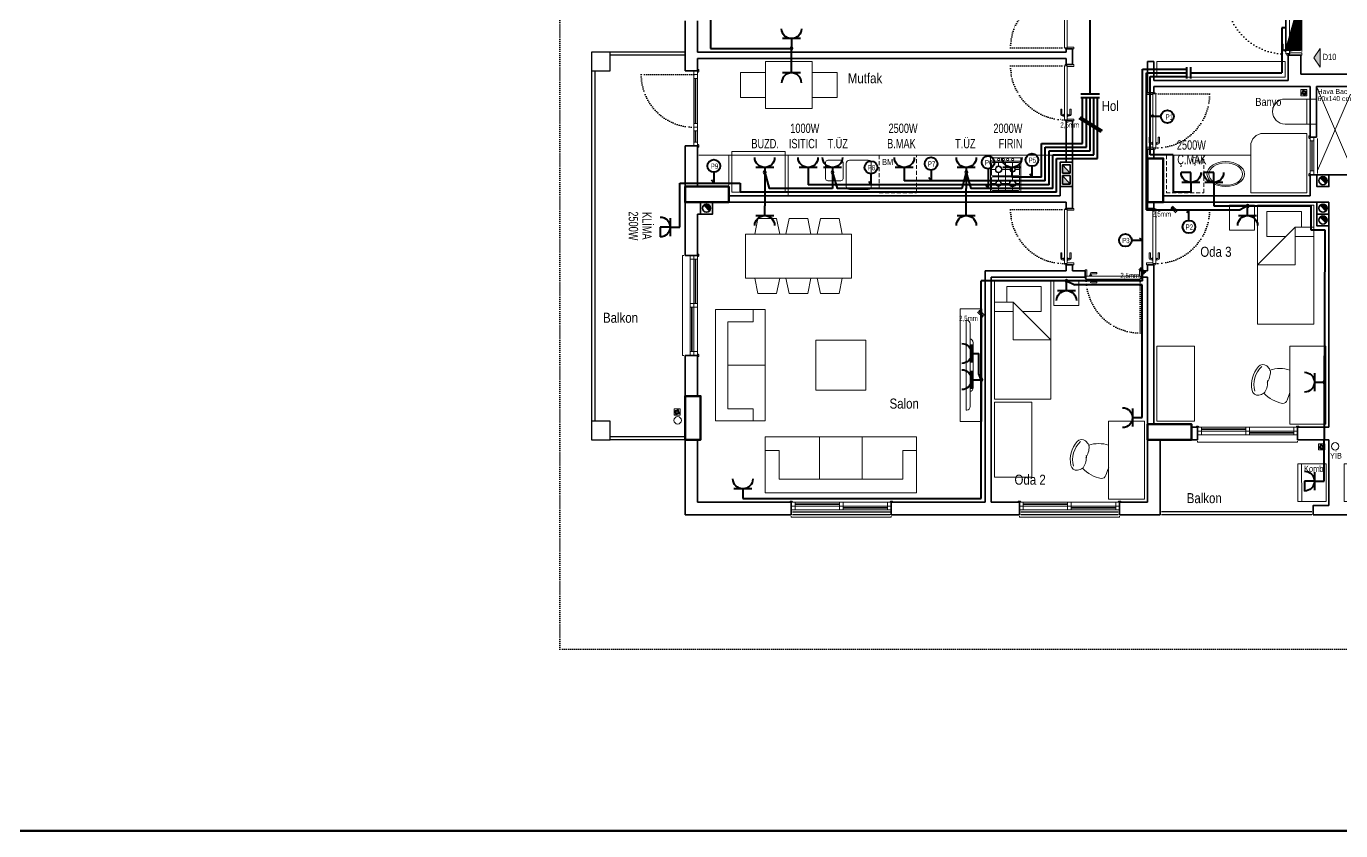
# Model space of a CAD drawing. Header units: millimetres. Extents: x 1852829 to 1882754, y -270850 to -231658.
# Drawn here: x 1863869 to 1865972, y -254055 to -252768 of the extents above; entities that cross this region are included whole.
import ezdxf
from ezdxf.enums import TextEntityAlignment as Align

# ---------------------------------------------------------------- set-up
doc = ezdxf.new("R2010")
doc.units = ezdxf.units.MM
for name, pattern in [('CONTINOUS', [0]), ('CONTINU', [0]), ('DOT', [0.25, 0, -0.25]), ('izdüşüm arka', [3.175, 0, -3.175]), ('izdüşüm ön', [9.525, 6.35, -3.175])]:
    doc.linetypes.add(name, pattern=pattern)
for name, color, linetype, lineweight in [('a_ba', 6, 'Continuous', 50), ('a_doğrama', 251, 'Continuous', 20), ('a_duvar', 251, 'Continuous', 35), ('a_görünüş', 32, 'Continuous', 25), ('a_görünüş_ince', 8, 'Continuous', 20), ('a_izdüşüm_arka', 251, 'izdüşüm arka', 30), ('a_izdüşüm_ön', 6, 'izdüşüm ön', 9), ('a_not_mahal', 253, 'Continuous', 5), ('a_not_misc', 144, 'Continuous', 5), ('a_not_text', 7, 'Continuous', 13), ('a_tefriş', 8, 'Continuous', 20), ('a_çerçeve_line', 7, 'Continuous', 50), ('Aydınlatma', 4, 'CONTINOUS', 35), ('m_yib', 65, 'Continuous', 20), ('Priz', 6, 'CONTINOUS', 40)]:
    doc.layers.add(name, color=color, linetype=linetype, lineweight=lineweight)
doc.styles.add('Grupcad', font='arial.ttf', dxfattribs={"width": 0.7})
doc.styles.add('OL', font='tsimplex.shx', dxfattribs={"width": 0.8, "height": 12})
doc.styles.get("Standard").update_dxf_attribs({"font": 'ARIALN.TTF'})

# ---------------------------------------------------------------- blocks, each defined once
blk = doc.blocks.new('M1')
at = {"layer": 'a_doğrama', "linetype": 'Continuous'}
for p, q in [((-24, 6), (-30, 6)), ((-30, 0), (-30, 6)), ((-24, 0), (-30, 0)), ((-24, 0), (-24, 6)), ((30, 6), (24, 6)), ((24, 6), (24, 0)), ((30, 0), (30, 6)), ((30, 0), (24, 0))]:
    blk.add_line(p, q, dxfattribs=at)
at = {"layer": 'a_doğrama'}
for p, q in [((24, 3.5), (-24, 3.5)), ((24, 2.5), (-24, 2.5))]:
    blk.add_line(p, q, dxfattribs=at)
for points in [[(-28, -1), (-28, 0), (-32, 0), (-32, -2), (-29, -2)], [(28, -1), (28, 0), (32, 0), (32, -2), (29, -2)]]:
    blk.add_lwpolyline(points, close=True, dxfattribs=at)
at = {"layer": 'a_görünüş_ince'}
for p, q in [((24, 6), (-24, 6)), ((-24, 0), (24, 0))]:
    blk.add_line(p, q, dxfattribs=at)
blk = doc.blocks.new('K1')
at = {"layer": 'a_doğrama', "color": 251}
for points in [[(-17.5, -2.5), (-22, -2.5), (-22, 0), (2, 0), (2, -4), (-17.5, -4), (-17.5, -2.5)], [(-27.5, -93.1), (-25, -93.1)], [(-17.5, -97.5), (-22, -97.5), (-22, -100), (2, -100), (2, -96), (-17.5, -96), (-17.5, -97.5)], [(-14.5, -93.1), (-17, -93.1)]]:
    blk.add_lwpolyline(points, dxfattribs=at)
blk.add_lwpolyline([(-18, -14), (-18, -4), (-18, -3), (-22.5, -3), (-22.5, -2.5), (-22.5, -2), (-24, -2), (-24, -2.5), (-24, -12.5), (-24, -88), (-24, -97.5), (-24, -98), (-22.5, -98), (-22.5, -97.5), (-22.5, -97), (-18, -97), (-18, -96), (-18, -86.5)], close=True, dxfattribs=at)
for points in [[(-25, -91.1), (-27.5, -91.1, -0.414214), (-28, -90.6), (-28, -82.1), (-30, -82.1), (-30, -90.6)], [(-17, -91.1), (-14.5, -91.1, 0.414214), (-14, -90.6), (-14, -82.1), (-12, -82.1), (-12, -90.6)], [(-24, -94.1), (-24.5, -94.1, -0.414214), (-25, -93.6), (-25, -90.6, -0.414214), (-24.5, -90.1), (-24, -90.1)], [(-18, -94.1), (-17.5, -94.1, 0.414214), (-17, -93.6), (-17, -90.6, 0.414214), (-17.5, -90.1), (-18, -90.1)]]:
    blk.add_lwpolyline(points, format="xyb", dxfattribs=at)
for centre, start, end in [((-27.5, -90.6), 180, 270), ((-14.5, -90.6), 270, 0)]:
    blk.add_arc(centre, 2.5, start, end, dxfattribs=at)
at = {"layer": 'a_görünüş_ince', "color": 251}
blk.add_line((2, -6), (2, -94), dxfattribs=at)
at = {"layer": 'a_izdüşüm_arka', "color": 251, "linetype": 'DOT', "ltscale": 20}
blk.add_line((-24, -2), (-120, -2), dxfattribs=at)
blk.add_arc((-24, -2), 96, 180, 270, dxfattribs=at)
blk = doc.blocks.new('K2')
at = {"layer": 'a_doğrama', "color": 251, "linetype": 'Continuous'}
for p, q in [((-13, 88.1), (-13, 1.9)), ((-13, 88.1), (-8.5, 88.1)), ((-12, 90), (-12, 88.1)), ((-12, 90), (-10, 90)), ((-8.5, 88.1), (-8.5, 1.9)), ((-13, 1.9), (-8.5, 1.9)), ((-12, 0), (-12, 1.9)), ((-12, 0), (-10, 0))]:
    blk.add_line(p, q, dxfattribs=at)
for points in [[(0, 90), (2, 90), (2, 87), (-8.5, 87)], [(0, 0), (2, 0), (2, 3), (-8.5, 3)]]:
    blk.add_lwpolyline(points, dxfattribs=at)
at = {"layer": 'a_doğrama', "color": 251}
for points in [[(-14, 80.1), (-16.5, 80.1, 0.414214), (-17, 79.6), (-17, 71.1), (-19, 71.1), (-19, 79.6)], [(-13, 83.1), (-13.5, 83.1, 0.414214), (-14, 82.6), (-14, 79.6, 0.414214), (-13.5, 79.1), (-13, 79.1)], [(-8.5, 83.1), (-8, 83.1, -0.414214), (-7.5, 82.6), (-7.5, 79.6, -0.414214), (-8, 79.1), (-8.5, 79.1)], [(-7.5, 80.1), (-5, 80.1, -0.414214), (-4.5, 79.6), (-4.5, 71.1), (-2.5, 71.1), (-2.5, 79.6)]]:
    blk.add_lwpolyline(points, format="xyb", dxfattribs=at)
for points in [[(-16.5, 82.1), (-14, 82.1)], [(-5, 82.1), (-7.5, 82.1)]]:
    blk.add_lwpolyline(points, dxfattribs=at)
for centre, start, end in [((-16.5, 79.6), 90, 180), ((-5, 79.6), 0, 90)]:
    blk.add_arc(centre, 2.5, start, end, dxfattribs=at)
at = {"layer": 'a_izdüşüm_arka', "color": 251}
blk.add_lwpolyline([(-99.2, 1.9), (-13, 1.9)], dxfattribs=at)
blk.add_arc((-13, 1.9), 86.2, 90, 180, dxfattribs=at)
blk = doc.blocks.new('klozet')
at = {"layer": 'a_tefriş'}
blk.add_line((20, 0), (-20, 0), dxfattribs=at)
for points in [[(-20, 0), (-20, -15), (20, -15), (20, 0)], [(-20, -50), (-20, -15)], [(20, -50), (20, -15)]]:
    blk.add_lwpolyline(points, dxfattribs=at)
blk.add_arc((0, -50), 20, 180, 360, dxfattribs=at)
blk = doc.blocks.new('kapı_120_c_blok')
at = {"layer": 'a_doğrama', "color": 251}
for points in [[(-2, 119), (-2, 122), (0, 122), (0, 118), (-1, 118), (-2, 119)], [(2.5, 114), (2.5, 96)], [(3.5, 114), (3.5, 96)], [(2.5, 84), (2.5, 12)], [(3.5, 84), (3.5, 12)], [(-2, 1), (-2, -2), (0, -2), (0, 2), (-1, 2), (-2, 1)]]:
    blk.add_lwpolyline(points, dxfattribs=at)
for points in [[(0, 114), (6, 114), (6, 120), (0, 120)], [(0, 90), (6, 90), (6, 96), (0, 96)], [(0, 84), (6, 84), (6, 90), (0, 90)], [(0, 6), (6, 6), (6, 12), (0, 12)], [(0, 0), (6, 0), (6, 6), (0, 6)]]:
    blk.add_lwpolyline(points, close=True, dxfattribs=at)
at = {"layer": 'a_görünüş_ince', "color": 251}
for points in [[(0, 114), (0, 96)], [(6, 114), (6, 96)], [(0, 84), (0, 12)], [(6, 84), (6, 12)]]:
    blk.add_lwpolyline(points, dxfattribs=at)
at = {"layer": 'a_izdüşüm_arka', "color": 251}
blk.add_lwpolyline([(6, 6), (90, 6)], dxfattribs=at)
blk.add_arc((6, 6), 84, 0, 90, dxfattribs=at)
blk = doc.blocks.new('160p')
at = {"layer": 'a_doğrama', "color": 251}
for points in [[(-6, -6), (-6, 0), (-12, 0), (-12, -6)], [(0, -6), (0, 0), (-6, 0), (-6, -6)], [(-6, -83), (-6, -77), (-12, -77), (-12, -83)], [(0, -83), (0, -77), (-6, -77), (-6, -83)], [(-6, -160), (-6, -154), (-12, -154), (-12, -160)], [(0, -160), (0, -154), (-6, -154), (-6, -160)]]:
    blk.add_lwpolyline(points, close=True, dxfattribs=at)
for points in [[(2, -1), (2, 2), (0, 2), (0, -2), (1, -2), (2, -1)], [(-9.5, -6), (-9.5, -77)], [(-8.5, -6), (-8.5, -77)], [(-3.5, -83), (-3.5, -154)], [(-2.5, -83), (-2.5, -154)], [(2, -159), (2, -162), (0, -162), (0, -158), (1, -158), (2, -159)]]:
    blk.add_lwpolyline(points, dxfattribs=at)
at = {"layer": 'a_görünüş_ince', "color": 251}
for points in [[(-22, -160), (-24, -160), (-24, 0), (-22, 0)], [(-12, -77), (-12, -6)], [(-6, -77), (-6, -6)], [(-6, -77), (-6, -6)], [(0, -77), (0, -6)], [(-12, -154), (-12, -83)], [(-6, -154), (-6, -83)], [(-6, -154), (-6, -83)], [(0, -154), (0, -83)]]:
    blk.add_lwpolyline(points, dxfattribs=at)
blk = doc.blocks.new('baca_şönt')
at = {"layer": 'a_duvar'}
h = blk.add_hatch(color=256, dxfattribs=at)
h.dxf.hatch_style = 1
h.paths.add_polyline_path([(21.5, -5), (21.5, -17), (35, -17)])
h.paths.add_polyline_path([(4, -5), (4, -17), (17.5, -17)])
for p, q in [((4, -5), (17.5, -17)), ((17.5, -5), (17.5, -17)), ((21.5, -5), (21.5, -17)), ((21.5, -5), (35, -17))]:
    blk.add_line(p, q, dxfattribs=at)
blk.add_lwpolyline([(0, -21), (39, -21), (39, -1), (0, -1)], close=True, dxfattribs=at)
for points in [[(17.5, -5), (4, -5), (4, -17), (17.5, -17)], [(21.5, -17), (35, -17), (35, -5), (21.5, -5)]]:
    blk.add_lwpolyline(points, dxfattribs=at)
blk = doc.blocks.new('baca_müstakil')
at = {"layer": 'a_duvar'}
h = blk.add_hatch(color=256, dxfattribs=at)
h.dxf.hatch_style = 1
h.paths.add_polyline_path([(4.9, -4.9, 0.198912), (3, -9.5, 0.668179), (14.1, -14.1)])
blk.add_line((4.9, -4.9), (14.1, -14.1), dxfattribs=at)
blk.add_lwpolyline([(0, -19), (19, -19), (19, 0), (0, 0)], close=True, dxfattribs=at)
blk.add_circle((9.5, -9.5), 6.5, dxfattribs=at)
blk = doc.blocks.new('A$C2A0A03CE')
at = {"layer": 'a_tefriş'}
for p, q in [((-54, -24.3), (-54, 24.3)), ((-54, 24.3), (0, 24.3)), ((-48.6, 24.3), (-48.6, -24.3)), ((-27, 22.5), (-45, 22.5)), ((-35.6, 22.5), (-35.6, 15.7)), ((-21.6, 22.5), (-3.6, 22.5)), ((-13.1, 22.5), (-13.1, 14.8)), ((0, -24.3), (0, 24.3)), ((-46.8, 20.7), (-46.8, -20.7)), ((-40, 11.2), (-46.8, 11.2)), ((-25.2, 0), (-46.8, 0)), ((-35.6, 6.8), (-35.6, -7.7)), ((-25.2, 11.2), (-31, 11.2)), ((-25.2, -20.7), (-25.2, 20.7)), ((-23.4, -20.7), (-23.4, 20.7)), ((-16.6, 11.2), (-23.4, 11.2)), ((-1.8, 0), (-23.4, 0)), ((-13.1, 7.7), (-13.1, -6.8)), ((-1.8, 11.2), (-9.4, 11.2)), ((-1.8, 20.7), (-1.8, -20.7)), ((-39.1, -11.3), (-46.8, -11.3)), ((-35.6, -14.9), (-35.6, -22.5)), ((-25.2, -11.3), (-31.9, -11.3)), ((-17.5, -11.3), (-23.4, -11.3)), ((-13.1, -15.7), (-13.1, -22.5)), ((-1.8, -11.3), (-8.5, -11.3)), ((-54, -24.3), (0, -24.3)), ((-45, -22.5), (-27, -22.5)), ((-3.6, -22.5), (-21.6, -22.5))]:
    blk.add_line(p, q, dxfattribs=at)
for centre, radius in [((-51.4, 11.2), 1.8), ((-51.4, 3.7), 1.8), ((-35.6, 11.2), 5.4), ((-35.6, 11.2), 4.5), ((-13.1, 11.2), 4.5), ((-13.1, 11.2), 3.6), ((-51.4, -3.5), 1.8), ((-51.4, -11.3), 1.8), ((-35.6, -11.3), 4.5), ((-35.6, -11.3), 3.6), ((-13.1, -11.3), 5.4), ((-13.1, -11.3), 4.5)]:
    blk.add_circle(centre, radius, dxfattribs=at)
for centre, start, end in [((-45, 20.7), 90, 180), ((-27, 20.7), 0, 90), ((-21.6, 20.7), 90, 180), ((-3.6, 20.7), 0, 90), ((-45, -20.7), 180, 270), ((-27, -20.7), 270, 0), ((-21.6, -20.7), 180, 270), ((-3.6, -20.7), 270, 0)]:
    blk.add_arc(centre, 1.8, start, end, dxfattribs=at)
blk = doc.blocks.new('tefriş_koltuk_242x90')
at = {"layer": 'a_tefriş'}
for p, q in [((-34, -22), (-34, -90)), ((34, -22), (34, -90)), ((-99, -68), (-121, -68)), ((99, -68), (121, -68))]:
    blk.add_line(p, q, dxfattribs=at)
for points in [[(-121, -90), (-121, 0), (121, 0), (121, -90), (-121, -90)], [(-99, -68), (-99, -22), (99, -22), (99, -68)]]:
    blk.add_lwpolyline(points, dxfattribs=at)
blk = doc.blocks.new('tefriş_koltuk_202x90')
at = {"layer": 'a_tefriş'}
for p, q in [((0, -90), (0, -22)), ((-79, -68), (-101, -68)), ((79, -68), (101, -68))]:
    blk.add_line(p, q, dxfattribs=at)
for points in [[(101, -90), (101, 0), (-101, 0), (-101, -90), (101, -90)], [(79, -68), (79, -22), (-79, -22), (-79, -68)]]:
    blk.add_lwpolyline(points, dxfattribs=at)
blk = doc.blocks.new('tefirş_tv')
at = {"layer": 'a_tefriş'}
for points in [[(60, 4), (60, 5, 0.414214), (55, 10), (-55, 10, 0.414214), (-60, 5), (-60, 4)], [(35, 10), (35, 10, 0.414214), (30, 15), (-30, 15, 0.414214), (-35, 10), (-35, 10)]]:
    blk.add_lwpolyline(points, format="xyb", close=True, dxfattribs=at)
blk = doc.blocks.new('tefriş_yatak tek')
at = {"layer": 'a_tefriş'}
for points in [[(0, -0.45), (-1.9, -0.45), (-1.9, 0.45), (0, 0.45)], [(-1.9, -0.5), (-1.5, -0.5), (-1.5, -0.9), (-1.9, -0.9)]]:
    blk.add_lwpolyline(points, close=True, dxfattribs=at)
for points in [[(-1.55, 0.45), (-1.55, 0.15), (-0.95, -0.45), (-0.95, 0.15), (-1.55, 0.15)], [(-1.4, 0.45), (-1.4, 0.15)], [(-1.4, 0), (-1.4, -0.3), (-1.8, -0.3), (-1.8, 0.25), (-1.55, 0.25)]]:
    blk.add_lwpolyline(points, dxfattribs=at)
blk = doc.blocks.new('tefriş_sandalye')
at = {"layer": 'a_tefriş'}
blk.add_line((0, -18), (0, 18), dxfattribs=at)
at = {"layer": 'a_tefriş', "extrusion": (0, 0, -1)}
for centre, major_axis, start_param, end_param in [((16, -34.3), (38.7, 38.7), 5.200723, 5.79406), ((48.7, 10.5), (13, -13), 2.7784, 3.245118), ((43.2, 17.3), (6.76, 6.76), 4.815914, 6.34704), ((16.9, -5.5), (28.8, 28.8), 6.26556, 7.321949), ((16.9, -5.5), (28.8, 28.8), 6.26556, 7.321949), ((17, -5.7), (31.4, -31.4), -1.506941, -0.587454), ((62.1, 15.1), (21.8, -21.8), 1.757107, 2.385975), ((62.1, 15.1), (21.8, -21.8), 1.757107, 2.385975), ((48.7, 10.5), (13, -13), 2.664537, 2.7784), ((48.7, 10.5), (13, -13), 2.664537, 2.7784), ((66.5, -1.2), (21.8, -21.8), 1.802816, 2.431683), ((66.5, -1.2), (21.8, -21.8), 1.802816, 2.431683), ((-154, -79.7), (117.3, -117.3), -1.166716, -1.087708), ((1.8, 18.5), (38.7, -38.7), -0.034473, 0.601946), ((52.6, -3.9), (13, -13), 1.410391, 1.524253), ((52.6, -3.9), (13, -13), 1.410391, 1.524253), ((52.6, -3.9), (13, 13), 2.514469, 2.981187), ((51.2, -12.6), (6.76, -6.76), -0.587454, 0.943672), ((11.1, -28.2), (4.99, -4.99), 0.687369, 2.053884)]:
    blk.add_ellipse(centre, major_axis=major_axis, ratio=1, start_param=start_param, end_param=end_param, dxfattribs=at)
blk = doc.blocks.new('tefriş_süzgeç')
at = {"layer": 'a_tefriş'}
for p, q in [((5, 0), (-5, 0)), ((-5, 0), (-5, -10)), ((5, -10), (5, 0)), ((-5, -10), (5, -10)), ((-3.6, -5.1), (-4.1, -5.1)), ((-2.6, -5.1), (-3.1, -5.1)), ((-2.5, -2.5), (-2.9, -2.2)), ((-2.6, -7.6), (-2.9, -7.9)), ((-2, -3.3), (-2.3, -3)), ((-1.9, -6.9), (-2.2, -7.2)), ((-1.6, -5.1), (-2.1, -5.1)), ((-1.2, -3.9), (-1.5, -3.6)), ((-1.2, -6.2), (-1.5, -6.5)), ((-0.2, -2.5), (-0.2, -2)), ((-0.1, -1.5), (-0.1, -1)), ((-0.1, -3), (-0.1, -3.5)), ((-0.1, -6.6), (-0.1, -7.1)), ((-0.1, -7.6), (-0.1, -8.1)), ((-0.1, -8.6), (-0.1, -9.1)), ((1, -4), (1.4, -3.6)), ((1.1, -6.2), (1.4, -6.5)), ((1.5, -5.1), (2, -5.1)), ((1.7, -3.3), (2.1, -2.9)), ((1.8, -6.9), (2.1, -7.2)), ((2.5, -2.5), (2.8, -2.2)), ((2.5, -5.1), (3, -5.1)), ((2.5, -7.5), (2.8, -7.9)), ((3.5, -5.1), (4, -5.1))]:
    blk.add_line(p, q, dxfattribs=at)
for centre, radius, start, end in [((-0.1, -5.1), 4.06, 134.2896, 180), ((-0.1, -5.1), 3.56, 134.2896, 180), ((-0.1, -5.1), 3.06, 180, 225), ((-0.1, -5.1), 4.06, 225, 270), ((-0.1, -5.1), 2.56, 180, 225), ((-0.1, -5.1), 3.56, 225, 270), ((-0.4, -4.4), 2.4, 84.5943, 143.2016), ((-0.1, -5.1), 2.06, 134.2896, 180), ((-0.1, -5), 2.44, 90.343, 138.1212), ((-0.1, -5.1), 1.56, 134.2896, 180), ((-0.1, -5.1), 2.06, 225, 270), ((-0.1, -5.1), 1.56, 225, 270), ((-0.1, -5.1), 4.06, 45, 90), ((-0.1, -5.1), 3.56, 45, 90), ((-0.1, -5.1), 2.06, 45, 90), ((-0.1, -5.1), 1.56, 45, 90), ((-0.1, -5.1), 2.56, 270, 315.7104), ((-0.1, -5.1), 3.06, 270, 315.7104), ((-0.1, -5.1), 1.56, 314.2896, 360), ((-0.1, -5.1), 2.06, 314.2896, 360), ((-0.1, -5.1), 2.56, 360, 45), ((-0.1, -5.1), 3.06, 360, 45), ((-0.1, -5.1), 3.56, 314.2896, 360), ((-0.1, -5.1), 4.06, 314.2896, 360)]:
    blk.add_arc(centre, radius, start, end, dxfattribs=at)
blk = doc.blocks.new('kombi')
at = {"layer": 'a_tefriş', "lineweight": 20}
for p, q in [((-4.8, 60), (40.2, 60)), ((-4.7, 0), (-4.8, 60)), ((1.3, 0), (1.2, 60)), ((40.2, 60), (40.3, 0)), ((69.2, 60), (69.2, 0)), ((114.2, 60), (69.2, 60)), ((108.2, 0), (108.2, 60)), ((114.2, 0), (114.2, 60)), ((40.3, 0), (-4.7, 0)), ((69.2, 0), (114.2, 0))]:
    blk.add_line(p, q, dxfattribs=at)
at = {"layer": 'a_not_mahal'}
for p in [(5, 47.3), (73.2, 47.3)]:
    blk.add_text('Kombi', height=10, dxfattribs=at).set_placement(p)
blk = doc.blocks.new('KAT PANOSU')
at = {"layer": 'Aydınlatma', "linetype": 'CONTINU'}
h = blk.add_hatch(dxfattribs=at)
h.set_pattern_fill('ANSI31', color=2)
h.set_pattern_definition([(45, (274.5771, -113244.44112), (-0.08838834765, 0.08838834765), [])])
h.paths.add_polyline_path([(41.5, 11.9), (-41.5, -11.9), (41.5, -11.9)])
at = {"layer": 'Aydınlatma', "color": 2, "linetype": 'CONTINU'}
blk.add_line((-41.5, -11.9), (41.5, 11.9), dxfattribs=at)
blk.add_line((-41.5, -11.9), (41.5, 11.9), dxfattribs=at)
blk.add_line((-41.5, -11.9), (41.5, 11.9), dxfattribs=at)
blk.add_line((-41.5, -11.9), (41.5, 11.9), dxfattribs=at)
blk.add_line((-41.5, -11.9), (41.5, 11.9), dxfattribs=at)
blk.add_line((-41.5, -11.9), (41.5, 11.9), dxfattribs=at)
blk.add_lwpolyline([(-41.5, -11.9), (-41.5, 11.9), (41.5, 11.9), (41.5, -11.9)], close=True, dxfattribs=at)
blk.add_lwpolyline([(-41.5, -11.9), (-41.5, 11.9), (41.5, 11.9), (41.5, -11.9)], close=True, dxfattribs=at)
blk.add_lwpolyline([(-41.5, -11.9), (-41.5, 11.9), (41.5, 11.9), (41.5, -11.9)], close=True, dxfattribs=at)
blk.add_lwpolyline([(-41.5, -11.9), (-41.5, 11.9), (41.5, 11.9), (41.5, -11.9)], close=True, dxfattribs=at)
blk.add_lwpolyline([(-41.5, -11.9), (-41.5, 11.9), (41.5, 11.9), (41.5, -11.9)], close=True, dxfattribs=at)
blk.add_lwpolyline([(-41.5, -11.9), (-41.5, 11.9), (41.5, 11.9), (41.5, -11.9)], close=True, dxfattribs=at)
blk = doc.blocks.new('priz')
at = {"layer": 'Priz', "color": 6, "linetype": 'CONTINU'}
blk.add_line((-14.4, 0), (14.4, 0), dxfattribs=at)
blk.add_arc((0, 15.9), 15.9, 180, 0, dxfattribs=at)
blk = doc.blocks.new('Kapaklı Priz')
at = {"layer": 'Priz', "color": 6, "linetype": 'CONTINU'}
for p, q in [((-14.4, 0), (14.4, 0)), ((0, 0), (0, 15.9)), ((0, 15.9), (15.9, 15.9))]:
    blk.add_line(p, q, dxfattribs=at)
blk.add_arc((0, 15.9), 15.9, 180, 0, dxfattribs=at)
blk = doc.blocks.new('BUAT (Enerji)')
at = {"layer": 'Priz', "linetype": 'CONTINU'}
h = blk.add_hatch(color=256, dxfattribs=at)
edge = h.paths.add_edge_path()
edge.add_arc((0, 0), 1.75, 0, 360)
blk.add_circle((0, 0), 1.75, dxfattribs=at)

msp = doc.modelspace()

# ---------------------------------------------------------------- hatches: boundary and pattern name
at = {"layer": 'a_not_misc'}
h = msp.add_hatch(color=256, dxfattribs=at)
h.dxf.hatch_style = 1
h.paths.add_polyline_path([(1865938.7, -252803.4), (1865928.7, -252818.4), (1865938.7, -252833.4)])

# ---------------------------------------------------------------- linework, layer by layer
at = {"layer": 'a_ba', "color": 253}
for points in [[(1865662.7, -253049.4), (1865687.7, -253049.4), (1865687.7, -252979.4), (1865662.7, -252979.4)], [(1864922.7, -253024.4), (1864922.7, -253049.4), (1864992.7, -253049.4), (1864992.7, -253024.4)], [(1864922.7, -253429.4), (1864947.7, -253429.4), (1864947.7, -253359.4), (1864922.7, -253359.4)], [(1865662.7, -253404.4), (1865662.7, -253429.4), (1865732.7, -253429.4), (1865732.7, -253404.4)]]:
    msp.add_lwpolyline(points, close=True, dxfattribs=at)
at = {"layer": 'a_duvar'}
for p, q in [((1864922.7, -252759.4), (1864922.7, -252839.4)), ((1864942.7, -252809.4), (1864942.7, -252759.4)), ((1865532.7, -252804.4), (1865532.7, -252809.4)), ((1865542.7, -252804.4), (1865542.7, -252829.4)), ((1865532.7, -252809.4), (1864942.7, -252809.4)), ((1864942.7, -252819.4), (1865532.7, -252819.4)), ((1864942.7, -252839.4), (1864942.7, -252819.4)), ((1865532.7, -252819.4), (1865532.7, -252829.4)), ((1865662.7, -252824.4), (1865662.7, -252874.4)), ((1865662.7, -252824.4), (1865672.7, -252824.4)), ((1865672.7, -252854.6), (1865672.7, -252824.4)), ((1865907.7, -252814.4), (1865887.7, -252814.4)), ((1865887.7, -252814.4), (1865907.7, -252814.4)), ((1865887.7, -252814.4), (1865887.7, -252854.6)), ((1865907.7, -252844.6), (1865907.7, -252814.4)), ((1865907.7, -252844.6), (1865907.7, -252814.4)), ((1866027.7, -252844.6), (1865907.7, -252844.6)), ((1865672.7, -252854.6), (1865887.7, -252854.6)), ((1865672.7, -252874.4), (1865672.7, -252864.4)), ((1865672.7, -252864.4), (1865922.7, -252864.4)), ((1865922.7, -252864.4), (1865922.7, -252945.4)), ((1865932.7, -252864.4), (1865992.7, -252864.4)), ((1865932.7, -252945.4), (1865932.7, -252864.4)), ((1865532.7, -252919.4), (1865532.7, -252985.4)), ((1865542.7, -252919.4), (1865542.7, -253059.4)), ((1864922.7, -252959.4), (1864922.7, -253134.4)), ((1864942.7, -253024.4), (1864942.7, -252959.4)), ((1865662.7, -252964.4), (1865662.7, -253059.4)), ((1865672.7, -252979.4), (1865672.7, -252964.4)), ((1865522.7, -253039.4), (1864992.7, -253039.4)), ((1865687.7, -253039.4), (1865922.7, -253039.4)), ((1864942.7, -253049.4), (1865532.7, -253049.4)), ((1865532.7, -253049.4), (1865532.7, -253059.4)), ((1865672.7, -253049.4), (1865952.7, -253049.4)), ((1865672.7, -253059.4), (1865672.7, -253049.4)), ((1865952.7, -253049.4), (1865952.7, -253409.4)), ((1864942.7, -253134.4), (1864942.7, -253068.4)), ((1865532.7, -253159.4), (1865402.7, -253159.4)), ((1865402.7, -253159.4), (1865402.7, -253529.4)), ((1865532.7, -253149.4), (1865532.7, -253159.4)), ((1865542.7, -253149.4), (1865542.7, -253159.4)), ((1865562.7, -253159.4), (1865542.7, -253159.4)), ((1865662.7, -253159.4), (1865652.7, -253159.4)), ((1865662.7, -253149.4), (1865662.7, -253159.4)), ((1865672.7, -253404.4), (1865672.7, -253149.4)), ((1865412.7, -253169.4), (1865562.7, -253169.4)), ((1865412.7, -253529.4), (1865412.7, -253169.4)), ((1865652.7, -253169.4), (1865662.7, -253169.4)), ((1865662.7, -253169.4), (1865662.7, -253529.4)), ((1864922.7, -253294.4), (1864922.7, -253409.4)), ((1864942.7, -253359.4), (1864942.7, -253294.4)), ((1865952.7, -253409.4), (1865902.7, -253409.4)), ((1864922.7, -253429.4), (1864922.7, -253549.4)), ((1864942.7, -253529.4), (1864942.7, -253429.4)), ((1865682.7, -253549.4), (1865682.7, -253429.4)), ((1865682.7, -253429.4), (1865732.7, -253429.4)), ((1865902.7, -253429.4), (1865952.7, -253429.4)), ((1865952.7, -253429.4), (1865952.7, -253534.4)), ((1865092.7, -253529.4), (1864942.7, -253529.4)), ((1865402.7, -253529.4), (1865252.7, -253529.4)), ((1865457.7, -253529.4), (1865412.7, -253529.4)), ((1865662.7, -253529.4), (1865617.7, -253529.4)), ((1864922.7, -253549.4), (1865092.7, -253549.4)), ((1865252.7, -253549.4), (1865457.7, -253549.4)), ((1865617.7, -253549.4), (1865682.7, -253549.4)), ((1865997.7, -253549.4), (1865927.7, -253549.4))]:
    msp.add_line(p, q, dxfattribs=at)
for points in [[(1865532.7, -252804.4), (1865542.7, -252804.4)], [(1865532.7, -252829.4), (1865542.7, -252829.4)], [(1864942.7, -252839.4), (1864922.7, -252839.4)], [(1865672.7, -252874.4), (1865662.7, -252874.4)], [(1865532.7, -252919.4), (1865542.7, -252919.4)], [(1865922.7, -252945.4), (1865932.7, -252945.4)], [(1864942.7, -252959.4), (1864922.7, -252959.4)], [(1865662.7, -252964.4), (1865672.7, -252964.4)], [(1865922.7, -253005.4), (1865922.7, -253039.4)], [(1866002.7, -253005.4), (1865922.7, -253005.4)], [(1865522.7, -253024.4), (1865522.7, -253039.4)], [(1865532.7, -253059.4), (1865542.7, -253059.4)], [(1865662.7, -253059.4), (1865672.7, -253059.4)], [(1864947.7, -253068.4), (1864942.7, -253068.4)], [(1864922.7, -253134.4), (1864942.7, -253134.4)], [(1865532.7, -253149.4), (1865542.7, -253149.4)], [(1865562.7, -253159.4), (1865562.7, -253169.4)], [(1865652.7, -253159.4), (1865652.7, -253169.4)], [(1865662.7, -253149.4), (1865672.7, -253149.4)], [(1864922.7, -253294.4), (1864942.7, -253294.4)], [(1865732.7, -253429.4), (1865742.7, -253429.4), (1865742.7, -253409.4), (1865732.7, -253409.4)], [(1865902.7, -253429.4), (1865902.7, -253409.4)], [(1865092.7, -253549.4), (1865092.7, -253529.4)], [(1865252.7, -253549.4), (1865252.7, -253529.4)], [(1865457.7, -253529.4), (1865457.7, -253549.4)], [(1865617.7, -253529.4), (1865617.7, -253549.4)], [(1865927.7, -253549.4), (1865927.7, -253534.4), (1865952.7, -253534.4)]]:
    msp.add_lwpolyline(points, dxfattribs=at)
at = {"layer": 'a_görünüş', "color": 251}
for points in [[(1864773.2, -252839.4), (1864803.2, -252839.4), (1864803.2, -252809.4), (1864773.2, -252809.4)], [(1864773.2, -253429.4), (1864803.2, -253429.4), (1864803.2, -253399.4), (1864773.2, -253399.4)]]:
    msp.add_lwpolyline(points, close=True, dxfattribs=at)
for points in [[(1864922.7, -252809.4), (1864803.2, -252809.4)], [(1864922.7, -252814.4), (1864803.2, -252814.4)], [(1864773.2, -252839.4), (1864773.2, -253399.4)], [(1864778.2, -252839.4), (1864778.2, -253399.4)], [(1864922.7, -253424.4), (1864803.2, -253424.4)], [(1864922.7, -253429.4), (1864803.2, -253429.4)], [(1865925.7, -253544.4), (1865684.7, -253544.4)], [(1865250.7, -253545.4), (1865094.7, -253545.4)], [(1865250.7, -253549.4), (1865094.7, -253549.4)], [(1865615.7, -253545.4), (1865459.7, -253545.4)], [(1865615.7, -253549.4), (1865459.7, -253549.4)], [(1865925.7, -253549.4), (1865684.7, -253549.4)]]:
    msp.add_lwpolyline(points, dxfattribs=at)
at = {"layer": 'a_görünüş_ince'}
msp.add_line((1865934.7, -253003.4), (1865934.7, -252947.4), dxfattribs=at)
at = {"layer": 'a_izdüşüm_arka'}
msp.add_lwpolyline([(1864722.7, -251314.4), (1867202.7, -251314.4), (1867202.7, -253764.4), (1864722.7, -253764.4)], close=True, dxfattribs=at)
at = {"layer": 'a_izdüşüm_ön', "color": 251}
for points in [[(1865233.2, -252974.4), (1865233.2, -253034.4), (1865293.2, -253034.4), (1865293.2, -252974.4)], [(1865692.7, -253034.4), (1865752.7, -253034.4), (1865752.7, -252974.4), (1865692.7, -252974.4)]]:
    msp.add_lwpolyline(points, close=True, dxfattribs=at)
at = {"layer": 'a_not_misc'}
msp.add_lwpolyline([(1865938.7, -252803.4), (1865928.7, -252818.4), (1865938.7, -252833.4), (1865938.7, -252803.4)], close=True, dxfattribs=at)
for points in [[(1865932.7, -252864.4), (1865990.7, -252998.7)], [(1865992.7, -252864.4), (1865934.7, -252998.7)]]:
    msp.add_lwpolyline(points, dxfattribs=at)
at = {"layer": 'a_tefriş'}
msp.add_line((1865530.7, -252974.4), (1864944.7, -252974.4), dxfattribs=at)
for points in [[(1865126.2, -252899.4), (1865126.2, -252824.4), (1865051.2, -252824.4), (1865051.2, -252899.4)], [(1865677.7, -252824.4), (1865882.7, -252824.4), (1865882.7, -252849.6), (1865677.7, -252849.6)], [(1865051.2, -252881.9), (1865051.2, -252841.9), (1865011.2, -252841.9), (1865011.2, -252881.9)], [(1865166.2, -252881.9), (1865126.2, -252881.9), (1865126.2, -252841.9), (1865166.2, -252841.9)], [(1865019.2, -253170.7), (1865189.2, -253170.7), (1865189.2, -253100.7), (1865019.2, -253100.7)], [(1865362.7, -253400.2), (1865397.7, -253400.2), (1865397.7, -253220.2), (1865362.7, -253220.2)], [(1865132.1, -253350.2), (1865212.1, -253350.2), (1865212.1, -253270.2), (1865132.1, -253270.2)], [(1865737.7, -253279.4), (1865677.7, -253279.4), (1865677.7, -253399.4), (1865737.7, -253399.4)], [(1865890.4, -253404.4), (1865947.7, -253404.4), (1865947.7, -253279.4), (1865890.4, -253279.4)], [(1865417.7, -253369.4), (1865477.7, -253369.4), (1865477.7, -253489.4), (1865417.7, -253489.4)], [(1865600.4, -253524.4), (1865657.7, -253524.4), (1865657.7, -253399.4), (1865600.4, -253399.4)]]:
    msp.add_lwpolyline(points, close=True, dxfattribs=at)
msp.add_lwpolyline([(1865917.7, -253034.4), (1865827.7, -253034.4), (1865827.7, -252959.4, -0.414214), (1865847.7, -252939.4), (1865917.7, -252939.4)], format="xyb", close=True, dxfattribs=at)
for points in [[(1864992.7, -253022.4), (1864992.7, -252974.4)], [(1864997.7, -253033.4), (1864997.7, -252968.4), (1865082.7, -252968.4), (1865082.7, -253033.4), (1864997.7, -253033.4), (1864997.7, -252974.4), (1865082.7, -252974.4)], [(1865087.7, -252974.4), (1865087.7, -253037.4)], [(1865672.7, -252974.4), (1865827.7, -252974.4)], [(1865074.2, -253100.7), (1865069.2, -253075.7), (1865039.2, -253075.7), (1865034.2, -253100.7)], [(1865124.2, -253100.7), (1865119.2, -253075.7), (1865089.2, -253075.7), (1865084.2, -253100.7)], [(1865174.2, -253100.7), (1865169.2, -253075.7), (1865139.2, -253075.7), (1865134.2, -253100.7)], [(1865074.2, -253170.7), (1865069.2, -253195.7), (1865039.2, -253195.7), (1865034.2, -253170.7)], [(1865124.2, -253170.7), (1865119.2, -253195.7), (1865089.2, -253195.7), (1865084.2, -253170.7)], [(1865174.2, -253170.7), (1865169.2, -253195.7), (1865139.2, -253195.7), (1865134.2, -253170.7)]]:
    msp.add_lwpolyline(points, dxfattribs=at)
for points in [[(1865147.7, -253011.6, 0.414214), (1865151.2, -253015.1), (1865172.2, -253015.1, 0.414214), (1865175.7, -253011.6), (1865175.7, -252985.7, 0.414214), (1865172.2, -252982.2), (1865151.2, -252982.2, 0.414214), (1865147.7, -252985.7), (1865147.7, -253011.6)], [(1865180.7, -253024.2, 0.414214), (1865185.7, -253029.2), (1865215.7, -253029.2, 0.414214), (1865220.7, -253024.2), (1865220.7, -252987.2, 0.414214), (1865215.7, -252982.2), (1865185.7, -252982.2, 0.414214), (1865180.7, -252987.2), (1865180.7, -253024.2)]]:
    msp.add_lwpolyline(points, format="xyb", dxfattribs=at)
for major_axis in [(30, 0), (27, 0)]:
    msp.add_ellipse((1865787.7, -253004.4), major_axis=major_axis, ratio=0.666667, dxfattribs=at)
at = {"layer": 'a_çerçeve_line'}
msp.add_lwpolyline([(1872123.9, -254054.6), (1872123.9, -251054.6), (1853005.4, -251054.6), (1853005.4, -254054.6)], close=True, dxfattribs=at)
at = {"layer": 'Aydınlatma', "color": 3}
for p, q in [((1865555.5, -252912.9), (1865590.5, -252934.7)), ((1865552.7, -252915.8), (1865587.8, -252937.6)), ((1865554.1, -252914.3), (1865589.1, -252936.1)), ((1865699.7, -253058.4), (1865708, -253066.3)), ((1865701.1, -253057), (1865709.4, -253064.9)), ((1865702.5, -253055.5), (1865710.7, -253063.4)), ((1865648.7, -253156.6), (1865657, -253164.5)), ((1865650.1, -253155.1), (1865658.4, -253163)), ((1865651.5, -253153.7), (1865659.7, -253161.6)), ((1865390.7, -253225.2), (1865399, -253233.1)), ((1865392.1, -253223.7), (1865400.4, -253231.6)), ((1865393.5, -253222.3), (1865401.7, -253230.2))]:
    msp.add_line(p, q, dxfattribs=at)
at = {"layer": 'Aydınlatma'}
for p, q in [((1865666.7, -252912.6), (1865671.9, -252909.1)), ((1864968.8, -253018.9), (1864965.3, -253013.7)), ((1865220.2, -253021.4), (1865216.6, -253016.1)), ((1865316.4, -253015.4), (1865312.8, -253010.1)), ((1865477.7, -253009.4), (1865474.2, -253004.1)), ((1865407.5, -253027.4), (1865404, -253022.1)), ((1865728.8, -253061.3), (1865725.3, -253066.5)), ((1865654.7, -253110.3), (1865649.5, -253106.8))]:
    msp.add_line(p, q, dxfattribs=at)
at = {"layer": 'm_yib'}
for centre in [(1864911, -253398.3), (1865962.7, -253439.9)]:
    msp.add_circle(centre, 5.92, dxfattribs=at)
at = {"layer": 'Priz'}
for p, q in [((1864963.6, -252555.4), (1864963.6, -252803.4)), ((1865570.7, -252876.1), (1865570.7, -252716.4)), ((1865883.7, -252770.6), (1865877.7, -252770.6)), ((1864963.6, -252803.4), (1865093.1, -252803.4)), ((1865725.7, -252851.4), (1865725.7, -252833.4)), ((1865731.7, -252851.4), (1865731.7, -252833.4)), ((1865555.7, -252876.1), (1865585.7, -252876.1)), ((1865555.7, -252882.1), (1865585.7, -252882.1)), ((1865558.7, -252955.4), (1865558.7, -252882.1)), ((1865564.7, -252961.4), (1865564.7, -252882.1)), ((1865570.7, -252967.4), (1865570.7, -252882.1)), ((1865576.7, -252973.4), (1865576.7, -252882.1)), ((1865582.7, -252979.4), (1865582.7, -252882.1)), ((1865493.1, -253009.4), (1865493.1, -252955.4)), ((1865493.1, -252955.4), (1865558.7, -252955.4)), ((1865499.1, -253015.4), (1865499.1, -252961.4)), ((1865499.1, -252961.4), (1865564.7, -252961.4)), ((1865505.1, -253021.4), (1865505.1, -252967.4)), ((1865505.1, -252967.4), (1865570.7, -252967.4)), ((1865511.1, -253027.4), (1865511.1, -252973.4)), ((1865511.1, -252973.4), (1865576.7, -252973.4)), ((1865703.7, -252973.4), (1865666.7, -252973.4)), ((1865703.7, -252973.4), (1865703.7, -253033.4)), ((1865517.1, -253033.4), (1865517.1, -252979.4)), ((1865517.1, -252979.4), (1865582.7, -252979.4)), ((1864914.3, -253089.1), (1864914.3, -253018.9)), ((1864914.3, -253018.9), (1865011, -253018.9)), ((1865011, -253018.9), (1865011, -253033.4)), ((1865050.2, -253001.7), (1865057.5, -253027.4)), ((1865158.7, -253001.7), (1865166, -253027.4)), ((1865372.7, -253001.7), (1865365.4, -253027.4)), ((1865372.7, -253001.7), (1865380, -253027.4)), ((1865050.2, -253027.4), (1865050.2, -253055.4)), ((1865732.1, -253033.4), (1865703.7, -253033.4)), ((1865768.4, -253055.4), (1865924.2, -253055.4)), ((1865822.7, -253055.4), (1865810.8, -253061.4)), ((1865924.2, -253094.1), (1865924.2, -253055.4)), ((1865660.7, -253061.4), (1865810.8, -253061.4)), ((1865946.5, -253094.1), (1865924.2, -253094.1)), ((1865945.1, -253495.5), (1865946.5, -253094.1)), ((1865396.7, -253523.4), (1865396.7, -253175.4)), ((1865532.9, -253175.4), (1865546.5, -253181.4)), ((1865654.2, -253394), (1865654.2, -253181.4)), ((1865392.8, -253324), (1865392.8, -253291.3)), ((1865396.7, -253333.3), (1865392.8, -253324)), ((1865015.3, -253523.4), (1865396.7, -253523.4))]:
    msp.add_line(p, q, dxfattribs=at)
at = {"layer": 'Priz', "linetype": 'CONTINU'}
for p, q in [((1865877.7, -252770.6), (1865877.7, -252842.4)), ((1865093.1, -252787.8), (1865093.1, -252803.4)), ((1865093.1, -252842.7), (1865093.1, -252803.4)), ((1865654.7, -252836.4), (1865725.7, -252836.4)), ((1865654.7, -253175.4), (1865654.7, -252836.4)), ((1865660.7, -252842.4), (1865725.7, -252842.4)), ((1865660.7, -253061.4), (1865660.7, -252842.4)), ((1865666.7, -252848.4), (1865725.7, -252848.4)), ((1865666.7, -252973.4), (1865666.7, -252848.4)), ((1865731.7, -252842.4), (1865877.7, -252842.4)), ((1865050.2, -252993.8), (1865050.2, -253027.4)), ((1865119.5, -252993.8), (1865119.5, -253021.4)), ((1865158.7, -252993.8), (1865158.7, -253027.4)), ((1865273.5, -252993.8), (1865273.5, -253015.4)), ((1865372.7, -252993.8), (1865372.7, -253027.4)), ((1865445.6, -252993.8), (1865445.6, -253009.4)), ((1865499.1, -253015.4), (1865273.5, -253015.4)), ((1865493.1, -253009.4), (1865445.6, -253009.4)), ((1865732.1, -253017.8), (1865732.1, -253033.4)), ((1865768.4, -253017.8), (1865768.4, -253055.4)), ((1865517.1, -253033.4), (1865011, -253033.4)), ((1865158.7, -253027.4), (1865057.5, -253027.4)), ((1865505.1, -253021.4), (1865119.5, -253021.4)), ((1865365.4, -253027.4), (1865166, -253027.4)), ((1865372.7, -253070.9), (1865372.7, -253027.4)), ((1865511.1, -253027.4), (1865380, -253027.4)), ((1865050.2, -253070.9), (1865050.2, -253055.4)), ((1865822.7, -253070.9), (1865822.7, -253055.4)), ((1864898.8, -253089.1), (1864914.3, -253089.1)), ((1865654.7, -253175.4), (1865396.7, -253175.4)), ((1865532.9, -253190.9), (1865532.9, -253175.4)), ((1865654.2, -253181.4), (1865546.5, -253181.4)), ((1865381.2, -253291.3), (1865392.8, -253291.3)), ((1865381.2, -253333.3), (1865396.7, -253333.3)), ((1865929.5, -253337.3), (1865945.6, -253337.3)), ((1865638.6, -253394), (1865654.2, -253394)), ((1865929.5, -253495.5), (1865945.1, -253495.5)), ((1865015.3, -253507.8), (1865015.3, -253523.4))]:
    msp.add_line(p, q, dxfattribs=at)
at = {"layer": 'Priz', "color": 4, "linetype": 'CONTINU'}
for p, q in [((1865684, -252912.6), (1865666.7, -252912.6)), ((1865407.5, -252996), (1865407.5, -253027.4)), ((1865477.7, -252992.1), (1865477.7, -253009.4)), ((1864968.8, -253001.6), (1864968.8, -253018.9)), ((1865220.2, -253004.1), (1865220.2, -253021.4)), ((1865316.4, -252998.1), (1865316.4, -253015.4)), ((1865728.8, -253078.6), (1865728.8, -253061.3)), ((1865637.4, -253110.3), (1865654.7, -253110.3))]:
    msp.add_line(p, q, dxfattribs=at)
for centre in [(1865694.3, -252912.6), (1865407.5, -252985.7), (1865477.7, -252981.8), (1864968.8, -252991.4), (1865220.2, -252993.8), (1865316.4, -252987.8), (1865728.8, -253088.8), (1865627.2, -253110.3)]:
    msp.add_circle(centre, 10.2, dxfattribs=at)

# ---------------------------------------------------------------- block references
at = {"rotation": 180}
msp.add_blockref('kapı_120_c_blok', (1864942.7, -252839.4), dxfattribs=at)
at = {"layer": 'a_doğrama', "rotation": 270}
msp.add_blockref('M1', (1865922.7, -252975.4), dxfattribs=at)
at = {"layer": 'a_duvar', "xscale": -1}
for name, p, rotation in [('baca_şönt', (1865543.7, -253024.4), 270), ('baca_müstakil', (1865933.7, -253005.4), 90), ('baca_müstakil', (1864947.7, -253049.4), 90), ('baca_müstakil', (1865933.7, -253049.4), 90), ('baca_müstakil', (1865933.7, -253068.4), 90), ('160p', (1864942.7, -253294.4), 180), ('160p', (1865902.7, -253409.4), 270), ('160p', (1865252.7, -253529.4), 270), ('160p', (1865617.7, -253529.4), 270)]:
    msp.add_blockref(name, p, dxfattribs=dict(at, rotation=rotation))
at = {"layer": 'a_duvar'}
msp.add_blockref('kombi', (1865907.9, -253528), dxfattribs=at)
at = {"layer": 'a_izdüşüm_arka', "ltscale": 5}
for name, p, rotation in [('K2', (1865542.7, -252804.4), 359.9992036878907), ('K1', (1865907.7, -252714.4), 359.9992036878907), ('K2', (1865662.7, -252874.4), 179.9992036878907), ('K2', (1865662.7, -253059.4), 179.9992036878906), ('K2', (1865652.7, -253159.4), 89.9992036878906)]:
    msp.add_blockref(name, p, dxfattribs=dict(at, rotation=rotation))
at = {"layer": 'a_izdüşüm_arka', "ltscale": 5, "xscale": -1, "rotation": 180.0007963121094}
for p in [(1865542.7, -252829.4), (1865542.7, -253059.4)]:
    msp.add_blockref('K2', p, dxfattribs=at)
at = {"layer": 'a_tefriş', "xscale": -1}
for p, rotation in [((1865907.7, -252874.4), 90), ((1865946.3, -253440.7), 270)]:
    msp.add_blockref('tefriş_süzgeç', p, dxfattribs=dict(at, rotation=rotation))
at = {"layer": 'a_tefriş', "color": 113, "xscale": -1}
for name, p, rotation in [('klozet', (1865932.7, -252904.4), 269.9992036605381), ('A$C2A0A03CE', (1865435.5, -253032.5), 89.99920367289552)]:
    msp.add_blockref(name, p, dxfattribs=dict(at, rotation=rotation))
at = {"layer": 'a_tefriş', "zscale": 100}
for p, xscale, yscale, rotation in [((1865883.7, -253244.4), 100, 100, 270), ((1865462.7, -253364.4), -100.0000000000011, 100.0000000000011, 90)]:
    msp.add_blockref('tefriş_yatak tek', p, dxfattribs=dict(at, xscale=xscale, yscale=yscale, rotation=rotation))
at = {"layer": 'a_tefriş', "lineweight": -3, "extrusion": (-1.39694e-31, 2.24181e-16, -1), "xscale": 0.8823529411764706, "yscale": 0.8823529411764706, "zscale": -0.8823529411764706, "rotation": 270}
msp.add_blockref('tefriş_koltuk_202x90', (-1864971.7, -253310.2), dxfattribs=at)
at = {"layer": 'a_tefriş', "extrusion": (0, 0, -1), "xscale": 1.2, "rotation": 89.99999833220615}
msp.add_blockref('tefirş_tv', (-1865368.7, -253310.2), dxfattribs=at)
at = {"layer": 'a_tefriş', "xscale": -1}
for p in [(1865890.4, -253335.9), (1865600.4, -253455.9)]:
    msp.add_blockref('tefriş_sandalye', p, dxfattribs=at)
at = {"layer": 'a_tefriş'}
msp.add_blockref('tefriş_süzgeç', (1864910.1, -253380.1), dxfattribs=at)
at = {"layer": 'a_tefriş', "rotation": 180}
msp.add_blockref('tefriş_koltuk_242x90', (1865172.1, -253514.4), dxfattribs=at)
at = {"layer": 'Aydınlatma', "linetype": 'CONTINU', "xscale": -1, "rotation": 90}
msp.add_blockref('KAT PANOSU', (1865895.6, -252764.6), dxfattribs=at)
at = {"layer": 'Aydınlatma', "xscale": -1}
for p in [(1865732.1, -253017.8), (1865768.4, -253017.8)]:
    msp.add_blockref('Kapaklı Priz', p, dxfattribs=at)
at = {"layer": 'Aydınlatma', "xscale": -1, "rotation": 90}
for p in [(1864898.8, -253089.1), (1865929.5, -253495.5)]:
    msp.add_blockref('Kapaklı Priz', p, dxfattribs=at)
at = {"layer": 'Priz', "linetype": 'CONTINU', "xscale": -1}
for p in [(1865093.1, -252787.8), (1865050.2, -252993.8), (1865119.5, -252993.8), (1865158.7, -252993.8), (1865273.5, -252993.8), (1865372.7, -252993.8), (1865445.6, -252993.8), (1865015.3, -253507.8)]:
    msp.add_blockref('priz', p, dxfattribs=at)
at = {"layer": 'Priz', "color": 4, "linetype": 'CONTINU', "xscale": -1}
for p in [(1865093.1, -252803.4), (1865050.2, -253001.7), (1865158.7, -253001.7), (1865372.7, -253001.7), (1865822.7, -253055.4), (1865532.9, -253175.4), (1865396.7, -253333.3), (1865945.6, -253337.3)]:
    msp.add_blockref('BUAT (Enerji)', p, dxfattribs=at)
at = {"layer": 'Priz', "linetype": 'CONTINU', "rotation": 180}
msp.add_blockref('priz', (1865093.1, -252842.7), dxfattribs=at)
at = {"layer": 'Priz', "linetype": 'CONTINU', "xscale": -1}
for p, rotation in [((1865050.2, -253070.9), 180), ((1865372.7, -253070.9), 180), ((1865822.7, -253070.9), 180), ((1865532.9, -253190.9), 180), ((1865381.2, -253291.3), 90), ((1865381.2, -253333.3), 90), ((1865929.5, -253337.3), 90), ((1865638.6, -253394), 90)]:
    msp.add_blockref('priz', p, dxfattribs=dict(at, rotation=rotation))

# ---------------------------------------------------------------- texts
at = {"layer": 'a_not_mahal'}
for s, height, p in [('Mutfak', 16, (1865183.1, -252859.1)), ('Hol', 16, (1865589.2, -252903.5)), ('Banyo', 12.8, (1865835.1, -252895.4)), ('BM', 10, (1865237.9, -252990.1)), ('ÇM', 10, (1865733.1, -252987.7)), ('Oda 3', 16, (1865747, -253136.7)), ('Balkon', 16, (1864791.5, -253242.2)), ('Salon', 16, (1865249.9, -253379.5)), ('Oda 2', 16, (1865449.8, -253501.2)), ('Balkon', 16, (1865725.3, -253530.7))]:
    msp.add_text(s, height=height, dxfattribs=at).set_placement(p)
at = {"layer": 'a_not_text'}
for s, height, p in [('D10', 10, (1865942.8, -252822.1)), ('Hava Bacası', 8, (1865934.7, -252876.4)), ('60x140 cm', 8, (1865934.7, -252887.7)), ('YİB', 9, (1865954.5, -253459.4))]:
    msp.add_text(s, height=height, dxfattribs=at).set_placement(p)
at = {"layer": 'Priz', "color": 4, "linetype": 'CONTINU', "style": 'OL', "width": 0.7}
for s, p in [('P1', (1865691.5, -252917.2)), ('P9', (1864963.8, -252996)), ('P8', (1865214.9, -252998.4)), ('P7', (1865311.1, -252992.4)), ('P6', (1865402.5, -252990.3)), ('P5', (1865472.4, -252986.4)), ('P2', (1865723.5, -253093.4)), ('P3', (1865621.9, -253114.9))]:
    msp.add_text(s, height=8.4, dxfattribs=at).set_placement(p)
at = {"layer": 'Priz', "color": 4, "linetype": 'CONTINU', "style": 'Grupcad', "width": 0.7}
for s, p in [('1000W', (1865091.1, -252931.2)), ('2500W', (1865248.3, -252931.2)), ('2000W', (1865416, -252931.2)), ('BUZD.', (1865028.9, -252955.7)), ('ISITICI', (1865088.8, -252955.7)), ('T.ÜZ', (1865150.6, -252955.7)), ('B.MAK', (1865246.1, -252955.7)), ('T.ÜZ', (1865354.8, -252955.7)), ('FIRIN', (1865424.4, -252955.7)), ('2500W', (1865709.5, -252957.9)), ('Ç.MAK', (1865710.2, -252981.1))]:
    msp.add_text(s, height=15, dxfattribs=at).set_placement(p, align=Align.MIDDLE_LEFT)
at = {"layer": 'Priz', "color": 3, "linetype": 'CONTINU', "style": 'OL', "width": 0.7}
for p in [(1865523.1, -252930), (1865670.1, -253072.6), (1865619.1, -253170.8), (1865361.1, -253239.4)]:
    msp.add_text('2,5mm', height=8.4, dxfattribs=at).set_placement(p)
at = {"layer": 'Priz', "color": 4, "linetype": 'CONTINU', "style": 'Grupcad', "width": 0.7}
for s, p in [('2500W', (1864840.2, -253064.1)), ('KLİMA', (1864861.8, -253065.2))]:
    msp.add_text(s, height=15, rotation=270, dxfattribs=at).set_placement(p, align=Align.MIDDLE_LEFT)

doc.saveas('drawing.dxf')
